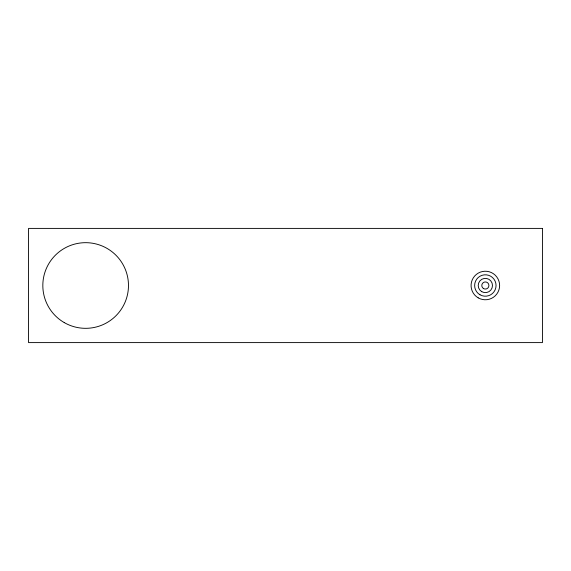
<?xml version="1.0" encoding="UTF-8"?>
<svg xmlns="http://www.w3.org/2000/svg" width="571" height="571" viewBox="0 0 571 571"><rect width="100%" height="100%" fill="white"/><g stroke="black" fill="none" stroke-linecap="round" stroke-linejoin="round"><path stroke-width="0.86" d="M542.45 228.4L28.55 228.4L28.55 342.6L542.45 342.6L542.45 228.4M64.237 322.586A42.825 42.825 0 0 0 128.475 285.5A42.825 42.825 0 0 0 64.237 248.414A42.825 42.825 0 0 0 64.237 322.586M483.566 288.591A3.569 3.569 0 0 0 488.919 285.5A3.569 3.569 0 0 0 483.566 282.409A3.569 3.569 0 0 0 483.566 288.591M481.781 291.681A7.138 7.138 0 0 0 492.488 285.5A7.138 7.138 0 0 0 481.781 279.319A7.138 7.138 0 0 0 481.781 291.681M479.997 294.772A10.706 10.706 0 0 0 496.056 285.5A10.706 10.706 0 0 0 479.997 276.228A10.706 10.706 0 0 0 479.997 294.772M478.212 297.862A14.275 14.275 0 0 0 499.625 285.5A14.275 14.275 0 0 0 478.212 273.138A14.275 14.275 0 0 0 478.212 297.862"/></g></svg>
